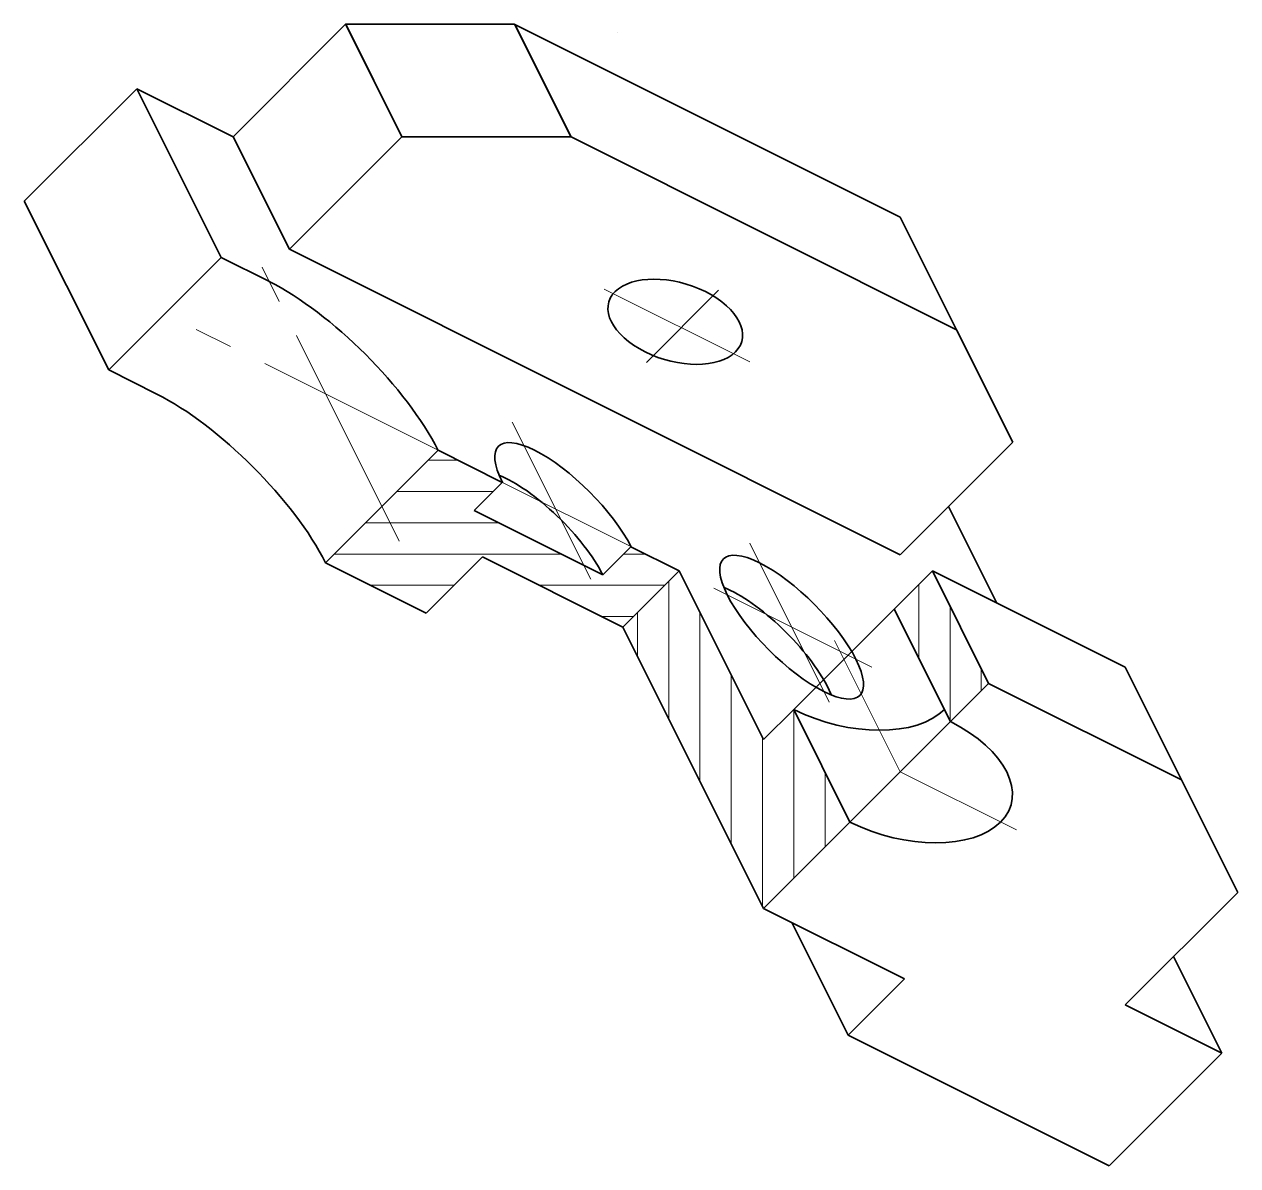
# Model space of a CAD drawing. Header units: millimetres. Extents: x 81 to 182, y -77 to 18.
import ezdxf

# ---------------------------------------------------------------- set-up
doc = ezdxf.new("R2010")
doc.units = ezdxf.units.MM
doc.linetypes.add('CENTER2', pattern=[28.575, 19.05, -3.175, 3.175, -3.175])
for name, color, linetype, lineweight in [('PV-21B', 7, 'Continuous', 35), ('ОСИ', 10, 'CENTER2', 20), ('ШТРИХОВКА', 7, 'Continuous', 5)]:
    doc.layers.add(name, color=color, linetype=linetype, lineweight=lineweight)

msp = doc.modelspace()

# ---------------------------------------------------------------- hatches: boundary and pattern name
at = {"layer": 'ШТРИХОВКА', "extrusion": (-0.57735, -0.57735, 0.57735)}
h = msp.add_hatch(dxfattribs=at)
h.set_pattern_fill('ANSI31', color=256, angle=15)
h.paths.add_polyline_path([(102.89, 114.13), (115.26, 121.27), (115.26, 132.7), (111.01, 130.25), (111.01, 124.54), (99.69, 118), (99.69, 123.72), (94.04, 120.46), (94.04, 97.59), (102.89, 102.7)])
h = msp.add_hatch(dxfattribs=at)
h.set_pattern_fill('ANSI31', color=256, angle=75)
h.paths.add_polyline_path([(140.01, 124.54), (130.11, 130.26), (130.11, 124.13), (115.26, 132.7), (115.26, 121.27), (140.01, 106.99)])
h = msp.add_hatch(dxfattribs=at)
h.set_pattern_fill('ANSI31', color=256, angle=75)
h.paths.add_polyline_path([(140.01, 152.71), (130.11, 158.42), (130.11, 150.67), (140.01, 144.95)])

# ---------------------------------------------------------------- linework, layer by layer
at = {"layer": 'PV-21B'}
for p, q in [((98.67, 8.68, 107.35), (108, 18.01, 126.02)), ((108, 18.01, 126.02), (112.67, 8.68, 121.35)), ((108.02, 18.01, 126.02), (108, 18.01, 126.02)), ((108.02, 18.01, 126.02), (112.68, 8.67, 121.36)), ((108.02, 18.01, 126.02), (122.02, 18.01, 140.02)), ((122.02, 18.01, 140.02), (126.68, 8.67, 135.36)), ((122.02, 17.99, 140.02), (122.03, 18, 140.03)), ((122.03, 18, 140.03), (126.7, 8.67, 135.36)), ((154, 2.01, 156.02), (122.03, 18, 140.03)), ((81.35, 3.34, 84.69), (90.68, 12.67, 103.36)), ((98.67, 8.68, 107.35), (90.68, 12.67, 103.36)), ((90.68, 12.67, 103.36), (97.68, -1.33, 96.36)), ((98.67, 8.68, 107.35), (103.34, -0.65, 102.68)), ((103.34, -0.65, 102.68), (112.67, 8.68, 121.35)), ((112.67, 8.68, 121.35), (112.68, 8.67, 121.36)), ((112.68, 8.67, 121.36), (126.68, 8.67, 135.36)), ((126.7, 8.67, 135.36), (158.67, -7.32, 151.35)), ((81.35, 3.34, 84.69), (88.35, -10.66, 77.69)), ((158.67, -7.32, 151.35), (154, 2.01, 156.02)), ((103.34, -0.65, 102.68), (154, -25.99, 128.02)), ((88.35, -10.66, 77.69), (97.68, -1.33, 96.36)), ((97.68, -1.33, 96.36), (101.68, -3.32, 98.35)), ((163.34, -16.65, 146.68), (158.67, -7.32, 151.35)), ((88.35, -10.66, 77.69), (92.34, -12.66, 79.69)), ((154, -25.99, 128.02), (163.34, -16.65, 146.68)), ((106.34, -26.66, 79.69), (115.68, -17.32, 98.35)), ((115.68, -17.32, 98.35), (121, -19.99, 101.02)), ((121, -19.99, 101.02), (118.67, -22.32, 96.35)), ((162.01, -29.99, 132.02), (158.01, -21.98, 136.03)), ((118.67, -22.32, 96.35), (129.34, -27.65, 101.68)), ((119.35, -26.16, 93.19), (114.68, -30.83, 83.86)), ((131.01, -31.99, 99.02), (119.35, -26.16, 93.19)), ((129.34, -27.65, 101.68), (131.67, -25.32, 106.35)), ((131.67, -25.32, 106.35), (135.68, -27.32, 108.35)), ((114.68, -30.83, 83.86), (106.34, -26.66, 79.69)), ((135.68, -27.32, 108.35), (131.01, -31.99, 99.02)), ((135.68, -27.32, 108.35), (142.68, -41.32, 101.35)), ((153.51, -30.49, 123.02), (156.68, -27.32, 129.35)), ((156.68, -27.32, 129.35), (161.34, -36.66, 124.69)), ((172.67, -35.32, 137.35), (156.68, -27.32, 129.35)), ((158.18, -39.82, 118.35), (153.51, -30.49, 123.02)), ((142.68, -55.32, 87.35), (131.01, -31.99, 99.02)), ((177.34, -44.65, 132.68), (172.67, -35.32, 137.35)), ((161.34, -36.66, 124.69), (158.18, -39.82, 118.35)), ((161.34, -36.66, 124.69), (177.34, -44.65, 132.68)), ((142.68, -41.32, 101.35), (145.18, -38.82, 106.35)), ((145.18, -38.82, 106.35), (149.84, -48.16, 101.69)), ((182, -53.99, 128.02), (177.34, -44.65, 132.68)), ((149.84, -48.16, 101.69), (142.68, -55.32, 87.35)), ((172.67, -63.32, 109.35), (182, -53.99, 128.02)), ((142.68, -55.32, 87.35), (154.35, -61.16, 93.19)), ((145.01, -56.49, 88.52), (149.68, -65.83, 83.86)), ((180.68, -67.33, 113.36), (176.68, -59.31, 117.36)), ((149.68, -65.83, 83.86), (154.35, -61.16, 93.19)), ((172.67, -63.32, 109.35), (180.68, -67.33, 113.36)), ((149.68, -65.83, 83.86), (171.35, -76.66, 94.69)), ((171.35, -76.66, 94.69), (180.68, -67.33, 113.36))]:
    msp.add_line(p, q, dxfattribs=at)
at = {"layer": 'PV-21B', "extrusion": (0.57735, 0.57735, -0.57735)}
for centre, major_axis, start_param, end_param in [((135.35, -6.66, 128.69), (-5.3, 0, -5.3), -3.926991, 2.356194), ((106.34, -12.66, 93.69), (9.9, -9.9), -2.356194, -0.785398), ((97.01, -21.99, 75.02), (9.9, -9.9), -2.356194, -0.785398), ((126.34, -22.65, 103.68), (-5.66, 5.66), -0.785398, 2.356194), ((124, -24.99, 99.02), (5.66, -5.66), -2.474482, -0.785398), ((145, -31.99, 113.02), (5.66, -5.66), -0.785398, 5.497787), ((142.67, -34.32, 108.35), (5.66, -5.66), -2.474482, -0.785398), ((142.67, -34.32, 108.35), (5.66, -5.66), -0.785398, -0.66711), ((154, -43.99, 110.02), (8.84, 0, 8.84), -0.784567, 2.355363)]:
    msp.add_ellipse(centre, major_axis=major_axis, ratio=0.57735, start_param=start_param, end_param=end_param, dxfattribs=at)
at = {"layer": 'PV-21B', "extrusion": (-0.57735, -0.57735, 0.57735)}
msp.add_ellipse((149.34, -34.65, 114.68), major_axis=(8.84, 0, 8.84), ratio=0.57735, start_param=-2.355363, end_param=-0.784567, dxfattribs=at)
at = {"layer": 'ОСИ'}
msp.add_line((130.59, 17.33, 46.84), (130.59, 17.33, 46.84), dxfattribs=at)
at = {"layer": 'ОСИ', "extrusion": (-0.57735, -0.57735, 0.57735)}
for p, q in [((112.44, -24.85, 87.59), (100, 0.03, 100.03)), ((129.44, -3.95, 125.49), (141.52, -9.99, 131.53)), ((132.95, -10.04, 122.9), (138.94, -4.05, 134.89)), ((118.34, -18.65, 99.68), (93.01, -5.99, 87.02)), ((128.35, -28.02, 100.33), (121.83, -14.99, 106.85)), ((119.68, -19.33, 100.36), (132.94, -25.95, 106.98)), ((148.12, -38.21, 109.9), (141.52, -25.03, 116.5)), ((151.65, -35.31, 116.34), (138.55, -28.76, 109.79)), ((153.51, -30.49, 123.02), (145.18, -38.82, 106.35)), ((154.01, -43.99, 110.02), (148.56, -33.09, 115.47)), ((158.18, -39.82, 118.35), (149.84, -48.16, 101.69)), ((154.01, -43.99, 110.02), (163.65, -48.81, 114.84))]:
    msp.add_line(p, q, dxfattribs=at)
at = {"layer": 'ОСИ', "linetype": 'ByBlock'}
msp.add_line((106.34, -12.66, 93.69), (106.34, -12.66, 69.09), dxfattribs=at)

doc.saveas('drawing.dxf')
